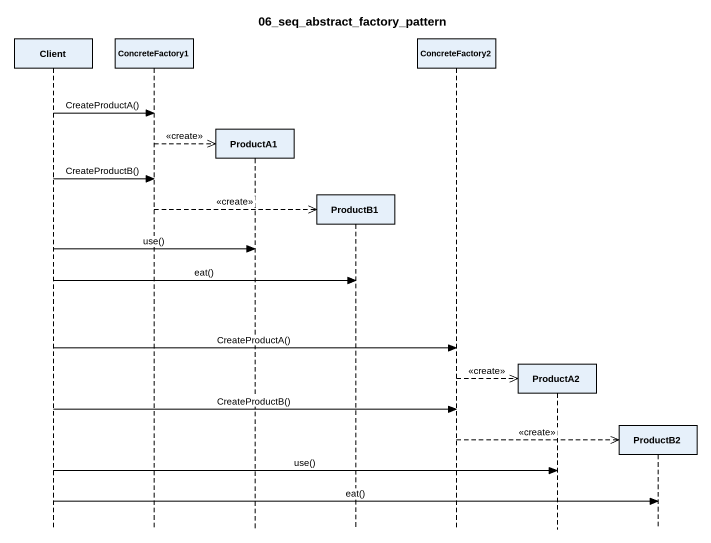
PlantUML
@startuml
title 06_seq_abstract_factory_pattern
hide footbox
participant Client
participant ConcreteFactory1
participant ProductA1
participant ProductB1
participant ConcreteFactory2
participant ProductA2
participant ProductB2

Client -> ConcreteFactory1 : CreateProductA()
ConcreteFactory1 -->> ProductA1 ** : <<create>>
Client -> ConcreteFactory1 : CreateProductB()
ConcreteFactory1 -->> ProductB1 ** : <<create>>
Client -> ProductA1 : use()
Client -> ProductB1 : eat()
Client -> ConcreteFactory2 : CreateProductA()
ConcreteFactory2 -->> ProductA2 ** : <<create>>
Client -> ConcreteFactory2 : CreateProductB()
ConcreteFactory2 -->> ProductB2 ** : <<create>>
Client -> ProductA2 : use()
Client -> ProductB2 : eat()
@enduml
